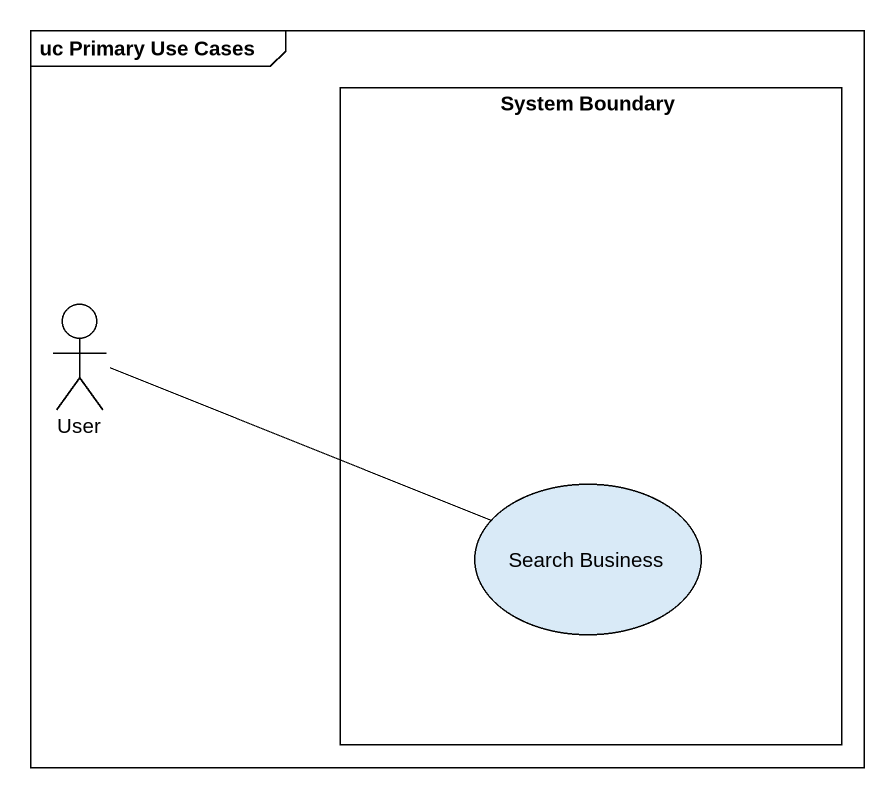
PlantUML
@startuml
mainframe uc Primary Use Cases
rectangle "System Boundary" as System_Boundary {
  usecase "Search Business" as Search_Business
}
actor User
User -right- Search_Business
@enduml
